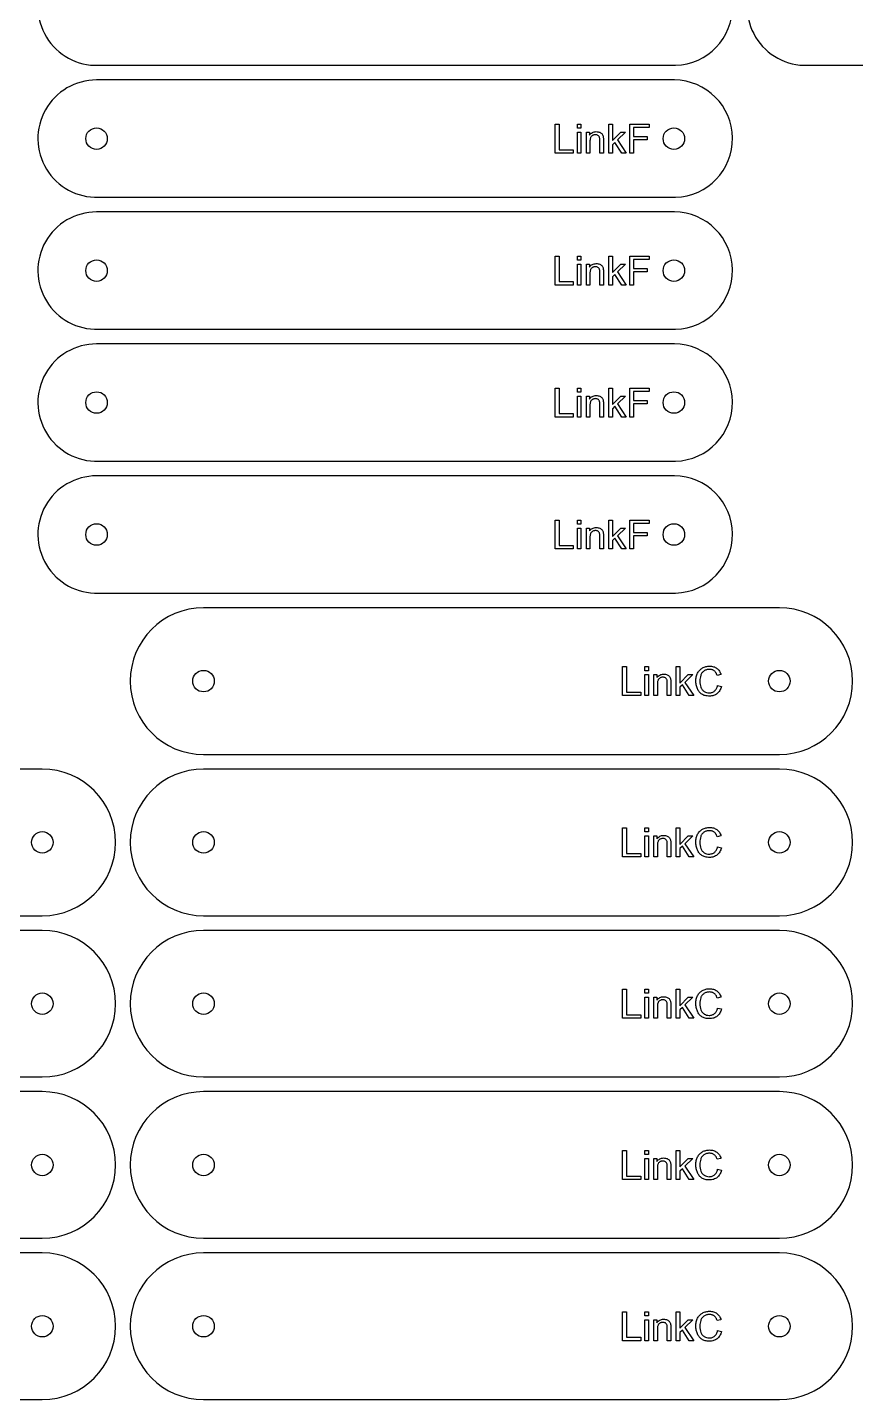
# Model space of a CAD drawing. Header units: millimetres. Extents: x 18 to 1181, y 18 to 1181.
# Drawn here: x 278 to 617, y 18 to 580 of the extents above; entities that cross this region are included whole.
import ezdxf

# ---------------------------------------------------------------- set-up
doc = ezdxf.new("R2010")
doc.units = ezdxf.units.MM
doc.layers.add('cut', color=5, linetype='Continuous', true_color=0x0000ff)
doc.layers.add('line engraving', color=1, linetype='Continuous', true_color=0xff0000)

msp = doc.modelspace()

# ---------------------------------------------------------------- linework, layer by layer
at = {"layer": 'cut', "color": 5, "true_color": 0x0000ff}
for points in [[(306, 612, 1.015779), (306.75, 564.01), (543.13, 564.01, 0.980982), (542.6, 612)], [(596.4, 612, 1.015779), (597.15, 564.01), (833.53, 564.01, 0.980982), (833, 612)], [(306, 558, 1.015779), (306.75, 510.01), (543.13, 510.01, 0.980982), (542.6, 558)], [(306, 504, 1.015779), (306.75, 456.01), (543.13, 456.01, 0.980982), (542.6, 504)], [(306, 450, 1.015779), (306.75, 402.01), (543.13, 402.01, 0.980982), (542.6, 450)], [(306, 396, 1.015779), (306.75, 348.01), (543.13, 348.01, 0.980982), (542.6, 396)], [(585.6, 282, 1), (585.6, 342), (349.8, 342, 1), (349.8, 282)], [(283.8, 216, 1), (283.8, 276), (48, 276, 1), (48, 216)], [(585.6, 216, 1), (585.6, 276), (349.8, 276, 1), (349.8, 216)], [(283.8, 150, 1), (283.8, 210), (48, 210, 1), (48, 150)], [(585.6, 150, 1), (585.6, 210), (349.8, 210, 1), (349.8, 150)], [(283.8, 84, 1), (283.8, 144), (48, 144, 1), (48, 84)], [(585.6, 84, 1), (585.6, 144), (349.8, 144, 1), (349.8, 84)], [(283.8, 18, 1), (283.8, 78), (48, 78, 1), (48, 18)], [(585.6, 18, 1), (585.6, 78), (349.8, 78, 1), (349.8, 18)]]:
    msp.add_lwpolyline(points, format="xyb", close=True, dxfattribs=at)
for centre in [(306, 534), (542.4, 534), (306, 480), (542.4, 480), (306, 426), (542.4, 426), (306, 372), (542.4, 372), (349.8, 312), (585.6, 312), (283.8, 246), (349.8, 246), (585.6, 246), (283.8, 180), (349.8, 180), (585.6, 180), (283.8, 114), (349.8, 114), (585.6, 114), (283.8, 48), (349.8, 48), (585.6, 48)]:
    msp.add_circle(centre, 4.4, dxfattribs=at)
at = {"layer": 'line engraving', "color": 1, "true_color": 0xff0000}
for points in [[(493.81, 528.07), (493.81, 539.93), (495.37, 539.93), (495.37, 529.47), (501.22, 529.47), (501.22, 528.07), (493.81, 528.07)], [(502.91, 538.26), (502.91, 539.93), (504.36, 539.93), (504.36, 538.26), (502.91, 538.26)], [(515.8, 528.07), (515.8, 539.93), (517.26, 539.93), (517.26, 533.17), (520.7, 536.66), (522.59, 536.66), (519.3, 533.47), (522.92, 528.07), (521.12, 528.07), (518.28, 532.46), (517.26, 531.48), (517.26, 528.07), (515.8, 528.07)], [(524.34, 528.07), (524.34, 539.93), (532.34, 539.93), (532.34, 538.53), (525.91, 538.53), (525.91, 534.86), (531.48, 534.86), (531.48, 533.46), (525.91, 533.46), (525.91, 528.07), (524.34, 528.07)], [(502.91, 528.07), (502.91, 536.66), (504.36, 536.66), (504.36, 528.07), (502.91, 528.07)], [(506.58, 528.07), (506.58, 536.66), (507.89, 536.66), (507.89, 535.44), (508.14, 535.77), (508.42, 536.06), (508.72, 536.3), (509.05, 536.5), (509.4, 536.66), (509.78, 536.77), (510.19, 536.83), (510.62, 536.86), (511, 536.84), (511.37, 536.79), (511.72, 536.7), (512.05, 536.58), (512.36, 536.43), (512.62, 536.25), (512.84, 536.06), (513.03, 535.84), (513.18, 535.61), (513.3, 535.35), (513.4, 535.07), (513.48, 534.77), (513.51, 534.53), (513.54, 534.21), (513.56, 533.82), (513.56, 533.35), (513.56, 528.07), (512.1, 528.07), (512.1, 533.3), (512.09, 533.71), (512.06, 534.07), (512.01, 534.38), (511.93, 534.63), (511.83, 534.84), (511.7, 535.02), (511.53, 535.19), (511.33, 535.33), (511.11, 535.45), (510.86, 535.53), (510.6, 535.58), (510.32, 535.59), (510.09, 535.58), (509.87, 535.56), (509.65, 535.51), (509.45, 535.45), (509.25, 535.36), (509.06, 535.26), (508.88, 535.14), (508.71, 535), (508.55, 534.84), (508.42, 534.64), (508.3, 534.41), (508.2, 534.15), (508.13, 533.85), (508.08, 533.52), (508.05, 533.16), (508.04, 532.76), (508.04, 528.07), (506.58, 528.07)], [(493.81, 474.07), (493.81, 485.93), (495.37, 485.93), (495.37, 475.47), (501.22, 475.47), (501.22, 474.07), (493.81, 474.07)], [(502.91, 484.26), (502.91, 485.93), (504.36, 485.93), (504.36, 484.26), (502.91, 484.26)], [(515.8, 474.07), (515.8, 485.93), (517.26, 485.93), (517.26, 479.17), (520.7, 482.66), (522.59, 482.66), (519.3, 479.47), (522.92, 474.07), (521.12, 474.07), (518.28, 478.46), (517.26, 477.48), (517.26, 474.07), (515.8, 474.07)], [(524.34, 474.07), (524.34, 485.93), (532.34, 485.93), (532.34, 484.53), (525.91, 484.53), (525.91, 480.86), (531.48, 480.86), (531.48, 479.46), (525.91, 479.46), (525.91, 474.07), (524.34, 474.07)], [(502.91, 474.07), (502.91, 482.66), (504.36, 482.66), (504.36, 474.07), (502.91, 474.07)], [(506.58, 474.07), (506.58, 482.66), (507.89, 482.66), (507.89, 481.44), (508.14, 481.77), (508.42, 482.06), (508.72, 482.3), (509.05, 482.5), (509.4, 482.66), (509.78, 482.77), (510.19, 482.83), (510.62, 482.86), (511, 482.84), (511.37, 482.79), (511.72, 482.7), (512.05, 482.58), (512.36, 482.43), (512.62, 482.25), (512.84, 482.06), (513.03, 481.84), (513.18, 481.61), (513.3, 481.35), (513.4, 481.07), (513.48, 480.77), (513.51, 480.53), (513.54, 480.21), (513.56, 479.82), (513.56, 479.35), (513.56, 474.07), (512.1, 474.07), (512.1, 479.3), (512.09, 479.71), (512.06, 480.07), (512.01, 480.38), (511.93, 480.63), (511.83, 480.84), (511.7, 481.02), (511.53, 481.19), (511.33, 481.33), (511.11, 481.45), (510.86, 481.53), (510.6, 481.58), (510.32, 481.59), (510.09, 481.58), (509.87, 481.56), (509.65, 481.51), (509.45, 481.45), (509.25, 481.36), (509.06, 481.26), (508.88, 481.14), (508.71, 481), (508.55, 480.84), (508.42, 480.64), (508.3, 480.41), (508.2, 480.15), (508.13, 479.85), (508.08, 479.52), (508.05, 479.16), (508.04, 478.76), (508.04, 474.07), (506.58, 474.07)], [(493.81, 420.07), (493.81, 431.93), (495.37, 431.93), (495.37, 421.47), (501.22, 421.47), (501.22, 420.07), (493.81, 420.07)], [(502.91, 430.26), (502.91, 431.93), (504.36, 431.93), (504.36, 430.26), (502.91, 430.26)], [(502.91, 420.07), (502.91, 428.66), (504.36, 428.66), (504.36, 420.07), (502.91, 420.07)], [(506.58, 420.07), (506.58, 428.66), (507.89, 428.66), (507.89, 427.44), (508.14, 427.77), (508.42, 428.06), (508.72, 428.3), (509.05, 428.5), (509.4, 428.66), (509.78, 428.77), (510.19, 428.83), (510.62, 428.86), (511, 428.84), (511.37, 428.79), (511.72, 428.7), (512.05, 428.58), (512.36, 428.43), (512.62, 428.25), (512.84, 428.06), (513.03, 427.84), (513.18, 427.61), (513.3, 427.35), (513.4, 427.07), (513.48, 426.77), (513.51, 426.53), (513.54, 426.21), (513.56, 425.82), (513.56, 425.35), (513.56, 420.07), (512.1, 420.07), (512.1, 425.3), (512.09, 425.71), (512.06, 426.07), (512.01, 426.38), (511.93, 426.63), (511.83, 426.84), (511.7, 427.02), (511.53, 427.19), (511.33, 427.33), (511.11, 427.45), (510.86, 427.53), (510.6, 427.58), (510.32, 427.59), (510.09, 427.58), (509.87, 427.56), (509.65, 427.51), (509.45, 427.45), (509.25, 427.36), (509.06, 427.26), (508.88, 427.14), (508.71, 427), (508.55, 426.84), (508.42, 426.64), (508.3, 426.41), (508.2, 426.15), (508.13, 425.85), (508.08, 425.52), (508.05, 425.16), (508.04, 424.76), (508.04, 420.07), (506.58, 420.07)], [(515.8, 420.07), (515.8, 431.93), (517.26, 431.93), (517.26, 425.17), (520.7, 428.66), (522.59, 428.66), (519.3, 425.47), (522.92, 420.07), (521.12, 420.07), (518.28, 424.46), (517.26, 423.48), (517.26, 420.07), (515.8, 420.07)], [(524.34, 420.07), (524.34, 431.93), (532.34, 431.93), (532.34, 430.53), (525.91, 430.53), (525.91, 426.86), (531.48, 426.86), (531.48, 425.46), (525.91, 425.46), (525.91, 420.07), (524.34, 420.07)], [(493.81, 366.07), (493.81, 377.93), (495.37, 377.93), (495.37, 367.47), (501.22, 367.47), (501.22, 366.07), (493.81, 366.07)], [(502.91, 376.26), (502.91, 377.93), (504.36, 377.93), (504.36, 376.26), (502.91, 376.26)], [(515.8, 366.07), (515.8, 377.93), (517.26, 377.93), (517.26, 371.17), (520.7, 374.66), (522.59, 374.66), (519.3, 371.47), (522.92, 366.07), (521.12, 366.07), (518.28, 370.46), (517.26, 369.48), (517.26, 366.07), (515.8, 366.07)], [(524.34, 366.07), (524.34, 377.93), (532.34, 377.93), (532.34, 376.53), (525.91, 376.53), (525.91, 372.86), (531.48, 372.86), (531.48, 371.46), (525.91, 371.46), (525.91, 366.07), (524.34, 366.07)], [(502.91, 366.07), (502.91, 374.66), (504.36, 374.66), (504.36, 366.07), (502.91, 366.07)], [(506.58, 366.07), (506.58, 374.66), (507.89, 374.66), (507.89, 373.44), (508.14, 373.77), (508.42, 374.06), (508.72, 374.3), (509.05, 374.5), (509.4, 374.66), (509.78, 374.77), (510.19, 374.83), (510.62, 374.86), (511, 374.84), (511.37, 374.79), (511.72, 374.7), (512.05, 374.58), (512.36, 374.43), (512.62, 374.25), (512.84, 374.06), (513.03, 373.84), (513.18, 373.61), (513.3, 373.35), (513.4, 373.07), (513.48, 372.77), (513.51, 372.53), (513.54, 372.21), (513.56, 371.82), (513.56, 371.35), (513.56, 366.07), (512.1, 366.07), (512.1, 371.3), (512.09, 371.71), (512.06, 372.07), (512.01, 372.38), (511.93, 372.63), (511.83, 372.84), (511.7, 373.02), (511.53, 373.19), (511.33, 373.33), (511.11, 373.45), (510.86, 373.53), (510.6, 373.58), (510.32, 373.59), (510.09, 373.58), (509.87, 373.56), (509.65, 373.51), (509.45, 373.45), (509.25, 373.36), (509.06, 373.26), (508.88, 373.14), (508.71, 373), (508.55, 372.84), (508.42, 372.64), (508.3, 372.41), (508.2, 372.15), (508.13, 371.85), (508.08, 371.52), (508.05, 371.16), (508.04, 370.76), (508.04, 366.07), (506.58, 366.07)], [(521.41, 306.07), (521.41, 317.93), (522.98, 317.93), (522.98, 307.47), (528.82, 307.47), (528.82, 306.07), (521.41, 306.07)], [(530.51, 316.26), (530.51, 317.93), (531.96, 317.93), (531.96, 316.26), (530.51, 316.26)], [(530.51, 306.07), (530.51, 314.66), (531.96, 314.66), (531.96, 306.07), (530.51, 306.07)], [(534.18, 306.07), (534.18, 314.66), (535.49, 314.66), (535.49, 313.44), (535.74, 313.77), (536.02, 314.06), (536.32, 314.3), (536.65, 314.5), (537, 314.66), (537.38, 314.77), (537.79, 314.83), (538.22, 314.86), (538.6, 314.84), (538.97, 314.79), (539.32, 314.7), (539.65, 314.58), (539.96, 314.43), (540.22, 314.25), (540.44, 314.06), (540.63, 313.84), (540.78, 313.61), (540.9, 313.35), (541, 313.07), (541.08, 312.77), (541.12, 312.53), (541.14, 312.21), (541.16, 311.82), (541.16, 311.35), (541.16, 306.07), (539.7, 306.07), (539.7, 311.3), (539.69, 311.71), (539.66, 312.07), (539.61, 312.38), (539.53, 312.63), (539.43, 312.84), (539.3, 313.02), (539.13, 313.19), (538.93, 313.33), (538.71, 313.45), (538.46, 313.53), (538.2, 313.58), (537.92, 313.59), (537.69, 313.58), (537.47, 313.56), (537.25, 313.51), (537.05, 313.45), (536.85, 313.36), (536.66, 313.26), (536.48, 313.14), (536.31, 313), (536.15, 312.84), (536.02, 312.64), (535.9, 312.41), (535.8, 312.15), (535.73, 311.85), (535.68, 311.52), (535.65, 311.16), (535.64, 310.76), (535.64, 306.07), (534.18, 306.07)], [(543.4, 306.07), (543.4, 317.93), (544.86, 317.93), (544.86, 311.17), (548.3, 314.66), (550.19, 314.66), (546.9, 311.47), (550.52, 306.07), (548.72, 306.07), (545.88, 310.46), (544.86, 309.48), (544.86, 306.07), (543.4, 306.07)], [(560.32, 310.23), (561.89, 309.83), (561.76, 309.36), (561.6, 308.92), (561.41, 308.51), (561.2, 308.13), (560.97, 307.77), (560.71, 307.45), (560.43, 307.15), (560.12, 306.88), (559.79, 306.65), (559.44, 306.44), (559.08, 306.26), (558.69, 306.12), (558.29, 306.01), (557.87, 305.93), (557.44, 305.88), (556.98, 305.87), (556.52, 305.88), (556.07, 305.92), (555.65, 305.98), (555.25, 306.06), (554.87, 306.17), (554.51, 306.31), (554.18, 306.47), (553.87, 306.65), (553.57, 306.85), (553.3, 307.08), (553.05, 307.33), (552.81, 307.6), (552.59, 307.9), (552.39, 308.21), (552.2, 308.55), (552.04, 308.91), (551.89, 309.28), (551.76, 309.66), (551.66, 310.05), (551.57, 310.44), (551.5, 310.85), (551.45, 311.25), (551.42, 311.67), (551.41, 312.09), (551.42, 312.54), (551.45, 312.99), (551.51, 313.41), (551.59, 313.82), (551.69, 314.22), (551.81, 314.6), (551.95, 314.97), (552.12, 315.32), (552.3, 315.66), (552.51, 315.97), (552.73, 316.26), (552.98, 316.53), (553.24, 316.79), (553.52, 317.02), (553.82, 317.23), (554.13, 317.42), (554.46, 317.58), (554.8, 317.73), (555.15, 317.85), (555.5, 317.95), (555.87, 318.03), (556.24, 318.09), (556.62, 318.12), (557.01, 318.13), (557.44, 318.12), (557.86, 318.08), (558.26, 318), (558.65, 317.91), (559.01, 317.78), (559.36, 317.62), (559.69, 317.44), (560, 317.23), (560.29, 316.99), (560.56, 316.73), (560.81, 316.44), (561.03, 316.14), (561.23, 315.81), (561.41, 315.45), (561.56, 315.08), (561.69, 314.68), (560.15, 314.31), (560.04, 314.63), (559.92, 314.92), (559.79, 315.19), (559.64, 315.43), (559.49, 315.66), (559.32, 315.86), (559.14, 316.04), (558.95, 316.2), (558.75, 316.34), (558.53, 316.46), (558.3, 316.56), (558.06, 316.64), (557.81, 316.71), (557.55, 316.75), (557.27, 316.78), (556.98, 316.79), (556.64, 316.78), (556.32, 316.75), (556.01, 316.7), (555.72, 316.63), (555.44, 316.53), (555.18, 316.42), (554.93, 316.29), (554.69, 316.13), (554.47, 315.96), (554.27, 315.78), (554.08, 315.58), (553.91, 315.37), (553.76, 315.14), (553.62, 314.9), (553.5, 314.64), (553.4, 314.37), (553.24, 313.82), (553.12, 313.25), (553.05, 312.68), (553.03, 312.1), (553.06, 311.36), (553.14, 310.68), (553.28, 310.04), (553.47, 309.46), (553.59, 309.18), (553.72, 308.93), (553.87, 308.69), (554.03, 308.47), (554.21, 308.27), (554.41, 308.08), (554.62, 307.92), (554.84, 307.77), (555.31, 307.52), (555.81, 307.35), (556.32, 307.25), (556.85, 307.21), (557.18, 307.22), (557.49, 307.26), (557.79, 307.32), (558.07, 307.4), (558.34, 307.51), (558.6, 307.64), (558.85, 307.79), (559.09, 307.97), (559.31, 308.17), (559.51, 308.4), (559.69, 308.65), (559.85, 308.92), (560, 309.21), (560.13, 309.53), (560.23, 309.87), (560.32, 310.23)], [(521.41, 240.07), (521.41, 251.93), (522.98, 251.93), (522.98, 241.47), (528.82, 241.47), (528.82, 240.07), (521.41, 240.07)], [(530.51, 250.26), (530.51, 251.93), (531.96, 251.93), (531.96, 250.26), (530.51, 250.26)], [(530.51, 240.07), (530.51, 248.66), (531.96, 248.66), (531.96, 240.07), (530.51, 240.07)], [(534.18, 240.07), (534.18, 248.66), (535.49, 248.66), (535.49, 247.44), (535.74, 247.77), (536.02, 248.06), (536.32, 248.3), (536.65, 248.5), (537, 248.66), (537.38, 248.77), (537.79, 248.83), (538.22, 248.86), (538.6, 248.84), (538.97, 248.79), (539.32, 248.7), (539.65, 248.58), (539.96, 248.43), (540.22, 248.25), (540.44, 248.06), (540.63, 247.84), (540.78, 247.61), (540.9, 247.35), (541, 247.07), (541.08, 246.77), (541.12, 246.53), (541.14, 246.21), (541.16, 245.82), (541.16, 245.35), (541.16, 240.07), (539.7, 240.07), (539.7, 245.3), (539.69, 245.71), (539.66, 246.07), (539.61, 246.38), (539.53, 246.63), (539.43, 246.84), (539.3, 247.02), (539.13, 247.19), (538.93, 247.33), (538.71, 247.45), (538.46, 247.53), (538.2, 247.58), (537.92, 247.59), (537.69, 247.58), (537.47, 247.56), (537.25, 247.51), (537.05, 247.45), (536.85, 247.36), (536.66, 247.26), (536.48, 247.14), (536.31, 247), (536.15, 246.84), (536.02, 246.64), (535.9, 246.41), (535.8, 246.15), (535.73, 245.85), (535.68, 245.52), (535.65, 245.16), (535.64, 244.76), (535.64, 240.07), (534.18, 240.07)], [(543.4, 240.07), (543.4, 251.93), (544.86, 251.93), (544.86, 245.17), (548.3, 248.66), (550.19, 248.66), (546.9, 245.47), (550.52, 240.07), (548.72, 240.07), (545.88, 244.46), (544.86, 243.48), (544.86, 240.07), (543.4, 240.07)], [(560.32, 244.23), (561.89, 243.83), (561.76, 243.36), (561.6, 242.92), (561.41, 242.51), (561.2, 242.13), (560.97, 241.77), (560.71, 241.45), (560.43, 241.15), (560.12, 240.88), (559.79, 240.65), (559.44, 240.44), (559.08, 240.26), (558.69, 240.12), (558.29, 240.01), (557.87, 239.93), (557.44, 239.88), (556.98, 239.87), (556.52, 239.88), (556.07, 239.92), (555.65, 239.98), (555.25, 240.06), (554.87, 240.17), (554.51, 240.31), (554.18, 240.47), (553.87, 240.65), (553.57, 240.85), (553.3, 241.08), (553.05, 241.33), (552.81, 241.6), (552.59, 241.9), (552.39, 242.21), (552.2, 242.55), (552.04, 242.91), (551.89, 243.28), (551.76, 243.66), (551.66, 244.05), (551.57, 244.44), (551.5, 244.85), (551.45, 245.25), (551.42, 245.67), (551.41, 246.09), (551.42, 246.54), (551.45, 246.99), (551.51, 247.41), (551.59, 247.82), (551.69, 248.22), (551.81, 248.6), (551.95, 248.97), (552.12, 249.32), (552.3, 249.66), (552.51, 249.97), (552.73, 250.26), (552.98, 250.53), (553.24, 250.79), (553.52, 251.02), (553.82, 251.23), (554.13, 251.42), (554.46, 251.58), (554.8, 251.73), (555.15, 251.85), (555.5, 251.95), (555.87, 252.03), (556.24, 252.09), (556.62, 252.12), (557.01, 252.13), (557.44, 252.12), (557.86, 252.08), (558.26, 252), (558.65, 251.91), (559.01, 251.78), (559.36, 251.62), (559.69, 251.44), (560, 251.23), (560.29, 250.99), (560.56, 250.73), (560.81, 250.44), (561.03, 250.14), (561.23, 249.81), (561.41, 249.45), (561.56, 249.08), (561.69, 248.68), (560.15, 248.31), (560.04, 248.63), (559.92, 248.92), (559.79, 249.19), (559.64, 249.43), (559.49, 249.66), (559.32, 249.86), (559.14, 250.04), (558.95, 250.2), (558.75, 250.34), (558.53, 250.46), (558.3, 250.56), (558.06, 250.64), (557.81, 250.71), (557.55, 250.75), (557.27, 250.78), (556.98, 250.79), (556.64, 250.78), (556.32, 250.75), (556.01, 250.7), (555.72, 250.63), (555.44, 250.53), (555.18, 250.42), (554.93, 250.29), (554.69, 250.13), (554.47, 249.96), (554.27, 249.78), (554.08, 249.58), (553.91, 249.37), (553.76, 249.14), (553.62, 248.9), (553.5, 248.64), (553.4, 248.37), (553.24, 247.82), (553.12, 247.25), (553.05, 246.68), (553.03, 246.1), (553.06, 245.36), (553.14, 244.68), (553.28, 244.04), (553.47, 243.46), (553.59, 243.18), (553.72, 242.93), (553.87, 242.69), (554.03, 242.47), (554.21, 242.27), (554.41, 242.08), (554.62, 241.92), (554.84, 241.77), (555.31, 241.52), (555.81, 241.35), (556.32, 241.25), (556.85, 241.21), (557.18, 241.22), (557.49, 241.26), (557.79, 241.32), (558.07, 241.4), (558.34, 241.51), (558.6, 241.64), (558.85, 241.79), (559.09, 241.97), (559.31, 242.17), (559.51, 242.4), (559.69, 242.65), (559.85, 242.92), (560, 243.21), (560.13, 243.53), (560.23, 243.87), (560.32, 244.23)], [(521.41, 174.07), (521.41, 185.93), (522.98, 185.93), (522.98, 175.47), (528.82, 175.47), (528.82, 174.07), (521.41, 174.07)], [(530.51, 184.26), (530.51, 185.93), (531.96, 185.93), (531.96, 184.26), (530.51, 184.26)], [(543.4, 174.07), (543.4, 185.93), (544.86, 185.93), (544.86, 179.17), (548.3, 182.66), (550.19, 182.66), (546.9, 179.47), (550.52, 174.07), (548.72, 174.07), (545.88, 178.46), (544.86, 177.48), (544.86, 174.07), (543.4, 174.07)], [(560.32, 178.23), (561.89, 177.83), (561.76, 177.36), (561.6, 176.92), (561.41, 176.51), (561.2, 176.13), (560.97, 175.77), (560.71, 175.45), (560.43, 175.15), (560.12, 174.88), (559.79, 174.65), (559.44, 174.44), (559.08, 174.26), (558.69, 174.12), (558.29, 174.01), (557.87, 173.93), (557.44, 173.88), (556.98, 173.87), (556.52, 173.88), (556.07, 173.92), (555.65, 173.98), (555.25, 174.06), (554.87, 174.17), (554.51, 174.31), (554.18, 174.47), (553.87, 174.65), (553.57, 174.85), (553.3, 175.08), (553.05, 175.33), (552.81, 175.6), (552.59, 175.9), (552.39, 176.21), (552.2, 176.55), (552.04, 176.91), (551.89, 177.28), (551.76, 177.66), (551.66, 178.05), (551.57, 178.44), (551.5, 178.85), (551.45, 179.25), (551.42, 179.67), (551.41, 180.09), (551.42, 180.54), (551.45, 180.99), (551.51, 181.41), (551.59, 181.82), (551.69, 182.22), (551.81, 182.6), (551.95, 182.97), (552.12, 183.32), (552.3, 183.66), (552.51, 183.97), (552.73, 184.26), (552.98, 184.53), (553.24, 184.79), (553.52, 185.02), (553.82, 185.23), (554.13, 185.42), (554.46, 185.58), (554.8, 185.73), (555.15, 185.85), (555.5, 185.95), (555.87, 186.03), (556.24, 186.09), (556.62, 186.12), (557.01, 186.13), (557.44, 186.12), (557.86, 186.08), (558.26, 186), (558.65, 185.91), (559.01, 185.78), (559.36, 185.62), (559.69, 185.44), (560, 185.23), (560.29, 184.99), (560.56, 184.73), (560.81, 184.44), (561.03, 184.14), (561.23, 183.81), (561.41, 183.45), (561.56, 183.08), (561.69, 182.68), (560.15, 182.31), (560.04, 182.63), (559.92, 182.92), (559.79, 183.19), (559.64, 183.43), (559.49, 183.66), (559.32, 183.86), (559.14, 184.04), (558.95, 184.2), (558.75, 184.34), (558.53, 184.46), (558.3, 184.56), (558.06, 184.64), (557.81, 184.71), (557.55, 184.75), (557.27, 184.78), (556.98, 184.79), (556.64, 184.78), (556.32, 184.75), (556.01, 184.7), (555.72, 184.63), (555.44, 184.53), (555.18, 184.42), (554.93, 184.29), (554.69, 184.13), (554.47, 183.96), (554.27, 183.78), (554.08, 183.58), (553.91, 183.37), (553.76, 183.14), (553.62, 182.9), (553.5, 182.64), (553.4, 182.37), (553.24, 181.82), (553.12, 181.25), (553.05, 180.68), (553.03, 180.1), (553.06, 179.36), (553.14, 178.68), (553.28, 178.04), (553.47, 177.46), (553.59, 177.18), (553.72, 176.93), (553.87, 176.69), (554.03, 176.47), (554.21, 176.27), (554.41, 176.08), (554.62, 175.92), (554.84, 175.77), (555.31, 175.52), (555.81, 175.35), (556.32, 175.25), (556.85, 175.21), (557.18, 175.22), (557.49, 175.26), (557.79, 175.32), (558.07, 175.4), (558.34, 175.51), (558.6, 175.64), (558.85, 175.79), (559.09, 175.97), (559.31, 176.17), (559.51, 176.4), (559.69, 176.65), (559.85, 176.92), (560, 177.21), (560.13, 177.53), (560.23, 177.87), (560.32, 178.23)], [(530.51, 174.07), (530.51, 182.66), (531.96, 182.66), (531.96, 174.07), (530.51, 174.07)], [(534.18, 174.07), (534.18, 182.66), (535.49, 182.66), (535.49, 181.44), (535.74, 181.77), (536.02, 182.06), (536.32, 182.3), (536.65, 182.5), (537, 182.66), (537.38, 182.77), (537.79, 182.83), (538.22, 182.86), (538.6, 182.84), (538.97, 182.79), (539.32, 182.7), (539.65, 182.58), (539.96, 182.43), (540.22, 182.25), (540.44, 182.06), (540.63, 181.84), (540.78, 181.61), (540.9, 181.35), (541, 181.07), (541.08, 180.77), (541.12, 180.53), (541.14, 180.21), (541.16, 179.82), (541.16, 179.35), (541.16, 174.07), (539.7, 174.07), (539.7, 179.3), (539.69, 179.71), (539.66, 180.07), (539.61, 180.38), (539.53, 180.63), (539.43, 180.84), (539.3, 181.02), (539.13, 181.19), (538.93, 181.33), (538.71, 181.45), (538.46, 181.53), (538.2, 181.58), (537.92, 181.59), (537.69, 181.58), (537.47, 181.56), (537.25, 181.51), (537.05, 181.45), (536.85, 181.36), (536.66, 181.26), (536.48, 181.14), (536.31, 181), (536.15, 180.84), (536.02, 180.64), (535.9, 180.41), (535.8, 180.15), (535.73, 179.85), (535.68, 179.52), (535.65, 179.16), (535.64, 178.76), (535.64, 174.07), (534.18, 174.07)], [(521.41, 108.07), (521.41, 119.93), (522.98, 119.93), (522.98, 109.47), (528.82, 109.47), (528.82, 108.07), (521.41, 108.07)], [(530.51, 118.26), (530.51, 119.93), (531.96, 119.93), (531.96, 118.26), (530.51, 118.26)], [(543.4, 108.07), (543.4, 119.93), (544.86, 119.93), (544.86, 113.17), (548.3, 116.66), (550.19, 116.66), (546.9, 113.47), (550.52, 108.07), (548.72, 108.07), (545.88, 112.46), (544.86, 111.48), (544.86, 108.07), (543.4, 108.07)], [(560.32, 112.23), (561.89, 111.83), (561.76, 111.36), (561.6, 110.92), (561.41, 110.51), (561.2, 110.13), (560.97, 109.77), (560.71, 109.45), (560.43, 109.15), (560.12, 108.88), (559.79, 108.65), (559.44, 108.44), (559.08, 108.26), (558.69, 108.12), (558.29, 108.01), (557.87, 107.93), (557.44, 107.88), (556.98, 107.87), (556.52, 107.88), (556.07, 107.92), (555.65, 107.98), (555.25, 108.06), (554.87, 108.17), (554.51, 108.31), (554.18, 108.47), (553.87, 108.65), (553.57, 108.85), (553.3, 109.08), (553.05, 109.33), (552.81, 109.6), (552.59, 109.9), (552.39, 110.21), (552.2, 110.55), (552.04, 110.91), (551.89, 111.28), (551.76, 111.66), (551.66, 112.05), (551.57, 112.44), (551.5, 112.85), (551.45, 113.25), (551.42, 113.67), (551.41, 114.09), (551.42, 114.54), (551.45, 114.99), (551.51, 115.41), (551.59, 115.82), (551.69, 116.22), (551.81, 116.6), (551.95, 116.97), (552.12, 117.32), (552.3, 117.66), (552.51, 117.97), (552.73, 118.26), (552.98, 118.53), (553.24, 118.79), (553.52, 119.02), (553.82, 119.23), (554.13, 119.42), (554.46, 119.58), (554.8, 119.73), (555.15, 119.85), (555.5, 119.95), (555.87, 120.03), (556.24, 120.09), (556.62, 120.12), (557.01, 120.13), (557.44, 120.12), (557.86, 120.08), (558.26, 120), (558.65, 119.91), (559.01, 119.78), (559.36, 119.62), (559.69, 119.44), (560, 119.23), (560.29, 118.99), (560.56, 118.73), (560.81, 118.44), (561.03, 118.14), (561.23, 117.81), (561.41, 117.45), (561.56, 117.08), (561.69, 116.68), (560.15, 116.31), (560.04, 116.63), (559.92, 116.92), (559.79, 117.19), (559.64, 117.43), (559.49, 117.66), (559.32, 117.86), (559.14, 118.04), (558.95, 118.2), (558.75, 118.34), (558.53, 118.46), (558.3, 118.56), (558.06, 118.64), (557.81, 118.71), (557.55, 118.75), (557.27, 118.78), (556.98, 118.79), (556.64, 118.78), (556.32, 118.75), (556.01, 118.7), (555.72, 118.63), (555.44, 118.53), (555.18, 118.42), (554.93, 118.29), (554.69, 118.13), (554.47, 117.96), (554.27, 117.78), (554.08, 117.58), (553.91, 117.37), (553.76, 117.14), (553.62, 116.9), (553.5, 116.64), (553.4, 116.37), (553.24, 115.82), (553.12, 115.25), (553.05, 114.68), (553.03, 114.1), (553.06, 113.36), (553.14, 112.68), (553.28, 112.04), (553.47, 111.46), (553.59, 111.18), (553.72, 110.93), (553.87, 110.69), (554.03, 110.47), (554.21, 110.27), (554.41, 110.08), (554.62, 109.92), (554.84, 109.77), (555.31, 109.52), (555.81, 109.35), (556.32, 109.25), (556.85, 109.21), (557.18, 109.22), (557.49, 109.26), (557.79, 109.32), (558.07, 109.4), (558.34, 109.51), (558.6, 109.64), (558.85, 109.79), (559.09, 109.97), (559.31, 110.17), (559.51, 110.4), (559.69, 110.65), (559.85, 110.92), (560, 111.21), (560.13, 111.53), (560.23, 111.87), (560.32, 112.23)], [(530.51, 108.07), (530.51, 116.66), (531.96, 116.66), (531.96, 108.07), (530.51, 108.07)], [(534.18, 108.07), (534.18, 116.66), (535.49, 116.66), (535.49, 115.44), (535.74, 115.77), (536.02, 116.06), (536.32, 116.3), (536.65, 116.5), (537, 116.66), (537.38, 116.77), (537.79, 116.83), (538.22, 116.86), (538.6, 116.84), (538.97, 116.79), (539.32, 116.7), (539.65, 116.58), (539.96, 116.43), (540.22, 116.25), (540.44, 116.06), (540.63, 115.84), (540.78, 115.61), (540.9, 115.35), (541, 115.07), (541.08, 114.77), (541.12, 114.53), (541.14, 114.21), (541.16, 113.82), (541.16, 113.35), (541.16, 108.07), (539.7, 108.07), (539.7, 113.3), (539.69, 113.71), (539.66, 114.07), (539.61, 114.38), (539.53, 114.63), (539.43, 114.84), (539.3, 115.02), (539.13, 115.19), (538.93, 115.33), (538.71, 115.45), (538.46, 115.53), (538.2, 115.58), (537.92, 115.59), (537.69, 115.58), (537.47, 115.56), (537.25, 115.51), (537.05, 115.45), (536.85, 115.36), (536.66, 115.26), (536.48, 115.14), (536.31, 115), (536.15, 114.84), (536.02, 114.64), (535.9, 114.41), (535.8, 114.15), (535.73, 113.85), (535.68, 113.52), (535.65, 113.16), (535.64, 112.76), (535.64, 108.07), (534.18, 108.07)], [(521.41, 42.07), (521.41, 53.93), (522.98, 53.93), (522.98, 43.47), (528.82, 43.47), (528.82, 42.07), (521.41, 42.07)], [(530.51, 52.26), (530.51, 53.93), (531.96, 53.93), (531.96, 52.26), (530.51, 52.26)], [(530.51, 42.07), (530.51, 50.66), (531.96, 50.66), (531.96, 42.07), (530.51, 42.07)], [(534.18, 42.07), (534.18, 50.66), (535.49, 50.66), (535.49, 49.44), (535.74, 49.77), (536.02, 50.06), (536.32, 50.3), (536.65, 50.5), (537, 50.66), (537.38, 50.77), (537.79, 50.83), (538.22, 50.86), (538.6, 50.84), (538.97, 50.79), (539.32, 50.7), (539.65, 50.58), (539.96, 50.43), (540.22, 50.25), (540.44, 50.06), (540.63, 49.84), (540.78, 49.61), (540.9, 49.35), (541, 49.07), (541.08, 48.77), (541.12, 48.53), (541.14, 48.21), (541.16, 47.82), (541.16, 47.35), (541.16, 42.07), (539.7, 42.07), (539.7, 47.3), (539.69, 47.71), (539.66, 48.07), (539.61, 48.38), (539.53, 48.63), (539.43, 48.84), (539.3, 49.02), (539.13, 49.19), (538.93, 49.33), (538.71, 49.45), (538.46, 49.53), (538.2, 49.58), (537.92, 49.59), (537.69, 49.58), (537.47, 49.56), (537.25, 49.51), (537.05, 49.45), (536.85, 49.36), (536.66, 49.26), (536.48, 49.14), (536.31, 49), (536.15, 48.84), (536.02, 48.64), (535.9, 48.41), (535.8, 48.15), (535.73, 47.85), (535.68, 47.52), (535.65, 47.16), (535.64, 46.76), (535.64, 42.07), (534.18, 42.07)], [(543.4, 42.07), (543.4, 53.93), (544.86, 53.93), (544.86, 47.17), (548.3, 50.66), (550.19, 50.66), (546.9, 47.47), (550.52, 42.07), (548.72, 42.07), (545.88, 46.46), (544.86, 45.48), (544.86, 42.07), (543.4, 42.07)], [(560.32, 46.23), (561.89, 45.83), (561.76, 45.36), (561.6, 44.92), (561.41, 44.51), (561.2, 44.13), (560.97, 43.77), (560.71, 43.45), (560.43, 43.15), (560.12, 42.88), (559.79, 42.65), (559.44, 42.44), (559.08, 42.26), (558.69, 42.12), (558.29, 42.01), (557.87, 41.93), (557.44, 41.88), (556.98, 41.87), (556.52, 41.88), (556.07, 41.92), (555.65, 41.98), (555.25, 42.06), (554.87, 42.17), (554.51, 42.31), (554.18, 42.47), (553.87, 42.65), (553.57, 42.85), (553.3, 43.08), (553.05, 43.33), (552.81, 43.6), (552.59, 43.9), (552.39, 44.21), (552.2, 44.55), (552.04, 44.91), (551.89, 45.28), (551.76, 45.66), (551.66, 46.05), (551.57, 46.44), (551.5, 46.85), (551.45, 47.25), (551.42, 47.67), (551.41, 48.09), (551.42, 48.54), (551.45, 48.99), (551.51, 49.41), (551.59, 49.82), (551.69, 50.22), (551.81, 50.6), (551.95, 50.97), (552.12, 51.32), (552.3, 51.66), (552.51, 51.97), (552.73, 52.26), (552.98, 52.53), (553.24, 52.79), (553.52, 53.02), (553.82, 53.23), (554.13, 53.42), (554.46, 53.58), (554.8, 53.73), (555.15, 53.85), (555.5, 53.95), (555.87, 54.03), (556.24, 54.09), (556.62, 54.12), (557.01, 54.13), (557.44, 54.12), (557.86, 54.08), (558.26, 54), (558.65, 53.91), (559.01, 53.78), (559.36, 53.62), (559.69, 53.44), (560, 53.23), (560.29, 52.99), (560.56, 52.73), (560.81, 52.44), (561.03, 52.14), (561.23, 51.81), (561.41, 51.45), (561.56, 51.08), (561.69, 50.68), (560.15, 50.31), (560.04, 50.63), (559.92, 50.92), (559.79, 51.19), (559.64, 51.43), (559.49, 51.66), (559.32, 51.86), (559.14, 52.04), (558.95, 52.2), (558.75, 52.34), (558.53, 52.46), (558.3, 52.56), (558.06, 52.64), (557.81, 52.71), (557.55, 52.75), (557.27, 52.78), (556.98, 52.79), (556.64, 52.78), (556.32, 52.75), (556.01, 52.7), (555.72, 52.63), (555.44, 52.53), (555.18, 52.42), (554.93, 52.29), (554.69, 52.13), (554.47, 51.96), (554.27, 51.78), (554.08, 51.58), (553.91, 51.37), (553.76, 51.14), (553.62, 50.9), (553.5, 50.64), (553.4, 50.37), (553.24, 49.82), (553.12, 49.25), (553.05, 48.68), (553.03, 48.1), (553.06, 47.36), (553.14, 46.68), (553.28, 46.04), (553.47, 45.46), (553.59, 45.18), (553.72, 44.93), (553.87, 44.69), (554.03, 44.47), (554.21, 44.27), (554.41, 44.08), (554.62, 43.92), (554.84, 43.77), (555.31, 43.52), (555.81, 43.35), (556.32, 43.25), (556.85, 43.21), (557.18, 43.22), (557.49, 43.26), (557.79, 43.32), (558.07, 43.4), (558.34, 43.51), (558.6, 43.64), (558.85, 43.79), (559.09, 43.97), (559.31, 44.17), (559.51, 44.4), (559.69, 44.65), (559.85, 44.92), (560, 45.21), (560.13, 45.53), (560.23, 45.87), (560.32, 46.23)]]:
    msp.add_lwpolyline(points, dxfattribs=at)

doc.saveas('drawing.dxf')
